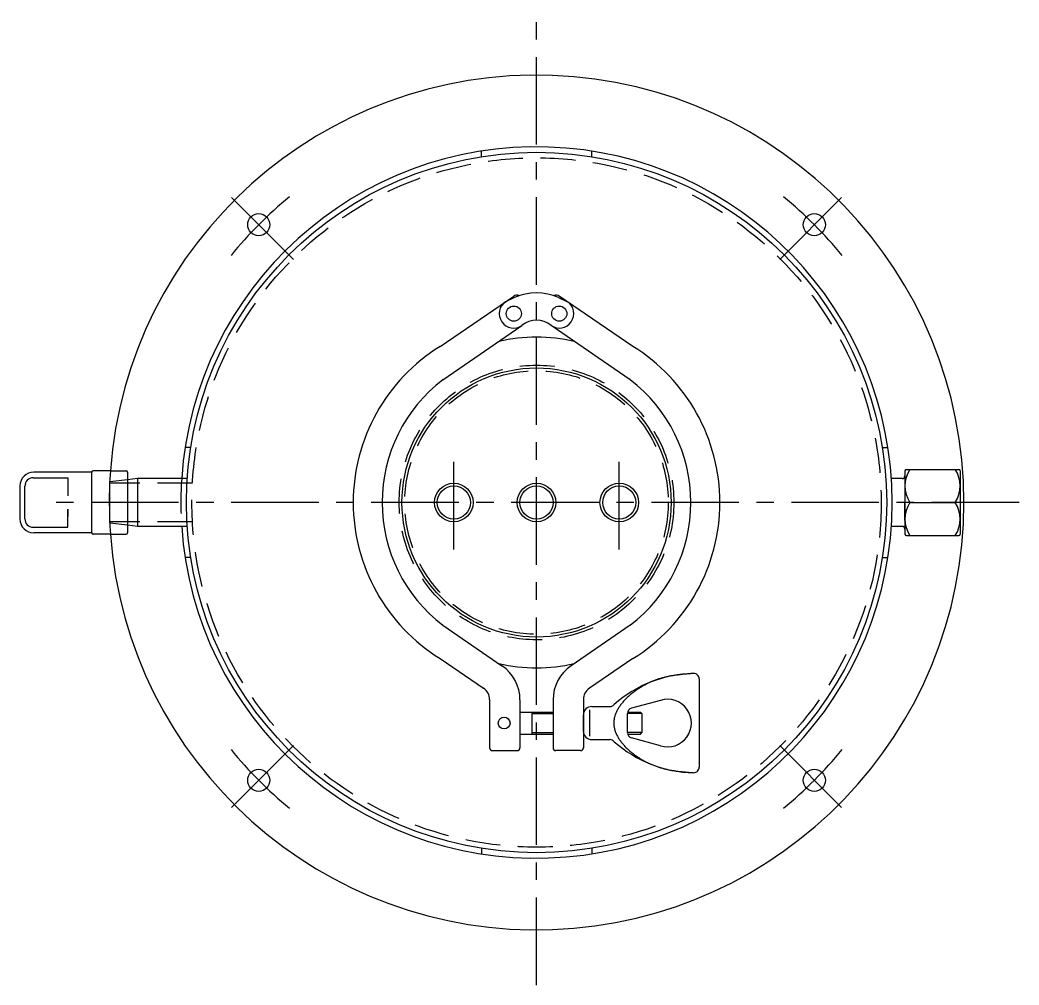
# Model space of a CAD drawing. Extents: x -205 to 175, y -979 to 175.
# Drawn here: x -187.4 to 175, y -175 to 175 of the extents above; entities that cross this region are included whole.
import ezdxf

# ---------------------------------------------------------------- set-up
doc = ezdxf.new("R2010")
doc.units = 0
doc.linetypes.add('CENTER', pattern=[50.8, 31.75, -6.35, 6.35, -6.35])
doc.linetypes.add('DASHED', pattern=[19.05, 12.7, -6.35])
doc.layers.get('0').update_dxf_attribs({"linetype": 'CONTINUOUS'})
doc.layers.add('CENTER', color=1, linetype='CENTER')

msp = doc.modelspace()

# ---------------------------------------------------------------- linework, layer by layer
at = {"color": 3, "linetype": 'DASHED'}
for p, q in [((-20, 125.42), (-20, 127.44)), ((20, 125.42), (20, 127.44)), ((-125.42, 20), (-127.44, 20)), ((125.42, 20), (127.44, 20)), ((-148.36, 8.23), (-154.71, 7.5)), ((-154.71, -7.5), (-154.71, 7.5)), ((-148.36, 7), (-154.71, 7)), ((-124.8, 7), (-148.36, 7)), ((-148.36, -7), (-154.71, -7)), ((-124.8, -7), (-148.36, -7)), ((-148.36, -8.23), (-154.71, -7.5)), ((-125.42, -20), (-127.44, -20)), ((125.42, -20), (127.44, -20)), ((-20, -125.42), (-20, -127.44)), ((20, -125.42), (20, -127.44))]:
    msp.add_line(p, q, dxfattribs=at)
at = {"color": 7, "linetype": 'CONTINUOUS'}
for p, q in [((-34.91, 56.6), (-8.27, 74.84)), ((-8.02, 74.33), (-11.22, 72.83)), ((8.02, 74.33), (11.26, 72.8)), ((34.91, 56.6), (8.27, 74.84)), ((-34, 44.5), (-5.28, 64.16)), ((34, 44.5), (5.28, 64.17)), ((-161.36, 11), (-182.36, 11)), ((-161.36, 11), (-161.36, -11)), ((-154.28, 11.5), (-160.86, 11.5)), ((-154.28, 11.5), (-148.86, 11.5)), ((-148.36, 11), (-148.36, -11)), ((133.63, 11.5), (133.63, 9.65)), ((134.13, 12), (153.13, 12)), ((153.63, 11.5), (153.63, -11.5)), ((-182.58, 8.97), (-170.04, 8.97)), ((-170.04, 8.97), (-170.04, 2.4)), ((-144.71, 8.65), (-148.36, 8.23)), ((-148.36, 8.23), (-148.36, -8.23)), ((-148.36, 8.23), (-148.36, -8.23)), ((-126.71, 8.65), (-144.71, 8.65)), ((-144.71, 8.65), (-144.71, -8.65)), ((132.63, 8.65), (128.71, 8.65)), ((133.63, 9.65), (133.63, -9.65)), ((-187.36, 6), (-187.36, -6)), ((-185.58, -5.97), (-185.58, 5.97)), ((133.63, -6.53), (133.63, 0)), ((133.63, -6.53), (133.63, 0)), ((133.63, -6.53), (133.63, 0)), ((135.39, 0), (151.86, 0)), ((-170.04, -8.97), (-170.04, -2.4)), ((-170.04, -2.53), (-170.04, -5.07)), ((-182.58, -8.97), (-170.04, -8.97)), ((-144.71, -8.65), (-148.36, -8.23)), ((-126.71, -8.65), (-144.71, -8.65)), ((132.63, -8.65), (128.71, -8.65)), ((133.63, -9.65), (133.63, -11.5)), ((-161.36, -11), (-182.36, -11)), ((-154.28, -11.5), (-160.86, -11.5)), ((-154.28, -11.5), (-148.86, -11.5)), ((134.13, -12), (153.13, -12)), ((-34, -44.5), (-12.53, -59.2)), ((34, -44.5), (12.53, -59.2)), ((-34.91, -56.6), (-19.18, -67.37)), ((34.91, -56.6), (19.18, -67.37)), ((59, -64), (59, -96)), ((-17, -71.5), (-17, -89)), ((-6, -71.58), (-6, -89)), ((6, -71.58), (6, -89)), ((17, -71.5), (17, -89)), ((44.93, -71.77), (34.48, -74.6)), ((-6, -76), (6, -76)), ((-1.75, -76), (-1.75, -84)), ((19.24, -75.22), (19.24, -84.78)), ((20, -74), (26.6, -74)), ((33.07, -76), (37.7, -76)), ((37.7, -76), (38.25, -76.55)), ((-1.75, -76.55), (6, -76.55)), ((17, -77), (17, -83)), ((17, -83), (17, -77)), ((33, -83.47), (33, -76.53)), ((38.25, -76.55), (33, -76.55)), ((38.25, -76.55), (38.25, -83.45)), ((-6, -84), (6, -84)), ((-1.75, -83.45), (6, -83.45)), ((20, -86), (26.6, -86)), ((38.25, -83.45), (33, -83.45)), ((33.07, -84), (37.7, -84)), ((44.93, -88.23), (34.48, -85.4)), ((37.7, -84), (38.25, -83.45)), ((-16, -90), (-7, -90)), ((16, -90), (7, -90))]:
    msp.add_line(p, q, dxfattribs=at)
at = {"color": 7}
msp.add_polyline3d([(56.94, -62, 0), (56.62, -62.02, 0), (56.31, -62.05, 0), (56, -62.07, 0), (55.68, -62.1, 0), (55.37, -62.12, 0), (55.06, -62.15, 0), (54.74, -62.18, 0), (54.43, -62.2, 0), (54.12, -62.23, 0), (53.8, -62.26, 0), (53.49, -62.29, 0), (53.17, -62.32, 0), (52.86, -62.35, 0), (52.55, -62.39, 0), (52.23, -62.42, 0), (51.92, -62.46, 0), (51.61, -62.5, 0), (51.29, -62.54, 0), (50.98, -62.58, 0), (50.66, -62.62, 0), (50.35, -62.66, 0), (50.03, -62.71, 0), (49.72, -62.76, 0), (49.4, -62.81, 0), (49.09, -62.87, 0), (48.77, -62.92, 0), (48.46, -62.98, 0), (48.14, -63.04, 0), (47.83, -63.1, 0), (47.51, -63.17, 0), (47.2, -63.24, 0), (46.88, -63.31, 0), (46.56, -63.39, 0), (46.25, -63.47, 0), (45.93, -63.55, 0), (45.61, -63.64, 0), (45.3, -63.72, 0), (44.98, -63.82, 0), (44.66, -63.91, 0), (44.34, -64.01, 0), (44.03, -64.12, 0), (43.71, -64.23, 0), (43.39, -64.34, 0), (43.07, -64.45, 0), (42.75, -64.57, 0), (42.43, -64.7, 0), (42.11, -64.83, 0), (41.79, -64.96, 0), (41.47, -65.1, 0), (41.15, -65.24, 0), (40.83, -65.39, 0), (40.51, -65.54, 0), (40.19, -65.7, 0), (39.87, -65.86, 0), (39.56, -66.03, 0), (39.24, -66.2, 0), (38.92, -66.37, 0), (38.6, -66.55, 0), (38.29, -66.73, 0), (37.98, -66.92, 0), (37.67, -67.11, 0), (37.36, -67.3, 0), (37.05, -67.5, 0), (36.74, -67.7, 0), (36.44, -67.9, 0), (36.14, -68.11, 0), (35.84, -68.32, 0), (35.55, -68.54, 0), (35.25, -68.75, 0), (34.97, -68.98, 0), (34.68, -69.2, 0), (34.4, -69.43, 0), (34.12, -69.66, 0), (33.85, -69.89, 0), (33.58, -70.13, 0), (33.31, -70.37, 0), (33.05, -70.61, 0), (32.79, -70.85, 0), (32.54, -71.1, 0), (32.29, -71.35, 0), (32.05, -71.6, 0), (31.81, -71.85, 0), (31.58, -72.11, 0), (31.36, -72.37, 0), (31.13, -72.63, 0), (30.92, -72.89, 0), (30.71, -73.15, 0), (30.51, -73.42, 0), (30.32, -73.69, 0), (30.13, -73.96, 0), (29.94, -74.23, 0), (29.77, -74.5, 0), (29.6, -74.77, 0), (29.44, -75.05, 0), (29.29, -75.33, 0), (29.14, -75.6, 0), (29.01, -75.88, 0), (28.88, -76.16, 0), (28.76, -76.44, 0), (28.64, -76.73, 0), (28.54, -77.01, 0), (28.44, -77.29, 0), (28.36, -77.58, 0), (28.28, -77.86, 0), (28.21, -78.15, 0), (28.15, -78.44, 0), (28.1, -78.72, 0), (28.06, -79.01, 0), (28.03, -79.3, 0), (28.01, -79.59, 0), (28, -79.87, 0), (28, -80.16, 0), (28.01, -80.45, 0), (28.03, -80.74, 0), (28.07, -81.02, 0), (28.11, -81.31, 0), (28.16, -81.6, 0), (28.22, -81.88, 0), (28.29, -82.17, 0), (28.37, -82.45, 0), (28.45, -82.74, 0), (28.55, -83.02, 0), (28.66, -83.31, 0), (28.77, -83.59, 0), (28.89, -83.87, 0), (29.02, -84.15, 0), (29.16, -84.43, 0), (29.31, -84.71, 0), (29.46, -84.99, 0), (29.62, -85.26, 0), (29.79, -85.54, 0), (29.97, -85.81, 0), (30.15, -86.08, 0), (30.34, -86.35, 0), (30.54, -86.62, 0), (30.74, -86.88, 0), (30.95, -87.15, 0), (31.16, -87.41, 0), (31.39, -87.67, 0), (31.61, -87.93, 0), (31.84, -88.18, 0), (32.08, -88.44, 0), (32.32, -88.69, 0), (32.57, -88.94, 0), (32.82, -89.18, 0), (33.08, -89.43, 0), (33.34, -89.67, 0), (33.61, -89.91, 0), (33.88, -90.14, 0), (34.16, -90.38, 0), (34.43, -90.61, 0), (34.72, -90.83, 0), (35, -91.06, 0), (35.29, -91.28, 0), (35.58, -91.5, 0), (35.88, -91.71, 0), (36.18, -91.92, 0), (36.48, -92.13, 0), (36.78, -92.33, 0), (37.08, -92.53, 0), (37.39, -92.73, 0), (37.7, -92.92, 0), (38.01, -93.11, 0), (38.33, -93.3, 0), (38.64, -93.48, 0), (38.96, -93.66, 0), (39.27, -93.83, 0), (39.59, -94, 0), (39.91, -94.16, 0), (40.23, -94.32, 0), (40.55, -94.48, 0), (40.87, -94.63, 0), (41.18, -94.78, 0), (41.5, -94.92, 0), (41.82, -95.06, 0), (42.14, -95.19, 0), (42.46, -95.32, 0), (42.78, -95.44, 0), (43.1, -95.56, 0), (43.42, -95.68, 0), (43.73, -95.79, 0), (44.05, -95.9, 0), (44.37, -96, 0), (44.69, -96.1, 0), (45, -96.19, 0), (45.32, -96.29, 0), (45.64, -96.37, 0), (45.95, -96.46, 0), (46.27, -96.54, 0), (46.59, -96.62, 0), (46.9, -96.69, 0), (47.22, -96.77, 0), (47.53, -96.84, 0), (47.85, -96.9, 0), (48.16, -96.97, 0), (48.48, -97.03, 0), (48.8, -97.08, 0), (49.11, -97.14, 0), (49.43, -97.19, 0), (49.74, -97.24, 0), (50.05, -97.29, 0), (50.37, -97.34, 0), (50.68, -97.38, 0), (51, -97.43, 0), (51.31, -97.47, 0), (51.63, -97.51, 0), (51.94, -97.54, 0), (52.25, -97.58, 0), (52.57, -97.61, 0), (52.88, -97.65, 0), (53.2, -97.68, 0), (53.51, -97.71, 0), (53.82, -97.74, 0), (54.14, -97.77, 0), (54.45, -97.8, 0), (54.76, -97.82, 0), (55.08, -97.85, 0), (55.39, -97.88, 0), (55.71, -97.9, 0), (56.02, -97.93, 0), (56.33, -97.95, 0), (56.65, -97.98, 0), (56.96, -98, 0)], dxfattribs=at)
at = {"color": 7, "linetype": 'CONTINUOUS'}
for centre, radius in [((0, 0), 127), ((-100.76, 100.76), 4), ((100.76, 100.76), 4), ((-8.25, 68.5), 2.75), ((8.25, 68.5), 2.75), ((0, 0), 48.8), ((-30, 0), 7), ((-30, 0), 6), ((0, 0), 7), ((0, 0), 6), ((30, 0), 7), ((30, 0), 6), ((-11.75, -80), 2.14), ((-100.76, -100.76), 4), ((100.76, -100.76), 4)]:
    msp.add_circle(centre, radius, dxfattribs=at)
at = {"color": 3, "linetype": 'DASHED'}
for radius in [125, 49.8, 47.8]:
    msp.add_circle((0, 0), radius, dxfattribs=at)
at = {"color": 7, "linetype": 'CONTINUOUS'}
for centre, radius, start, end in [((0, 0), 155, 184.2549, 175.7451), ((0, 0), 129, 183.8448, 176.1552), ((-8.25, 68.5), 5.25, 124.4, 304.4), ((-7.14, 73.19), 2, 67.3335, 124.4), ((0, 56.01), 20, 66.3517, 113.6483), ((8.25, 68.5), 5.25, 235.6, 55.6), ((7.14, 73.19), 2, 55.6, 112.6665), ((0.01, 57.85), 8.24, 50.1378, 129.9241), ((0, 0), 60, 76.8398, 103.1602), ((0, 0), 66.5, 121.6667, 238.3333), ((0, 0), 66.5, 301.6667, 58.3333), ((0, 0), 56, 121.1349, 121.4214), ((0, 0), 56, 127.3786, 232.6214), ((0, 0), 56, 307.3786, 52.6214), ((-182.36, 6), 5, 90, 180), ((-160.86, 11), 0.5, 90, 180), ((-148.86, 11), 0.5, 0, 90), ((144.69, 6), 11.07, 147.1883, 212.8117), ((134.13, 11.5), 0.5, 90, 180), ((142.56, 6), 11.07, 327.1883, 32.8117), ((153.13, 11.5), 0.5, 0, 90), ((-182.58, 5.97), 3, 90, 180), ((132.63, 9.65), 1, 270, 0), ((144.69, -6), 11.07, 147.1883, 212.8117), ((142.56, -6), 11.07, 327.1883, 32.8117), ((-182.36, -6), 5, 180, 270), ((-182.58, -5.97), 3, 180, 270), ((132.63, -9.65), 1, 0, 90), ((-160.86, -11), 0.5, 180, 270), ((-148.86, -11), 0.5, 270, 0), ((134.13, -11.5), 0.5, 180, 270), ((134.13, -11.5), 0.5, 180, 270), ((153.13, -11.5), 0.5, 270, 0), ((0, 0), 56, 238.5786, 238.6774), ((0, 0), 60, 256.8398, 283.1602), ((-21, -71.58), 15, 0, 55.6), ((21, -71.58), 15, 124.4, 180), ((57.87, -106.82), 44.83, 91.1648, 131.5058), ((57, -64), 2, 0, 91.1648), ((-22, -71.5), 5, 0, 55.6), ((22, -71.5), 5, 124.4, 180), ((47.53, -80), 8.63, 252.4367, 107.5633), ((20, -77), 3, 90, 180), ((26.6, -72), 2, 270, 321.3816), ((35, -76.53), 2, 105.1374, 180), ((20, -83), 3, 180, 270), ((26.6, -88), 2, 38.6184, 90), ((57.87, -53.18), 44.83, 228.4942, 268.8352), ((35, -83.47), 2, 180, 254.8626), ((-16, -89), 1, 180, 270), ((-7, -89), 1, 270, 0), ((7, -89), 1, 180, 270), ((16, -89), 1, 270, 0), ((57, -96), 2, 268.8352, 360)]:
    msp.add_arc(centre, radius, start, end, dxfattribs=at)
at = {"color": 3, "linetype": 'DASHED'}
for radius, start, end in [(155, 175.7451, 184.2549), (129, 176.1552, 183.8448)]:
    msp.add_arc((0, 0), radius, start, end, dxfattribs=at)
at = {"layer": 'CENTER', "color": 1, "linetype": 'CENTER'}
for p, q in [((0, -175), (0, 175)), ((-88.19, 88.19), (-113.34, 113.34)), ((88.19, 88.19), (113.34, 113.34)), ((-30, -17), (-30, 17)), ((30, -17), (30, 17)), ((175, 0), (-175, 0)), ((-88.19, -88.19), (-113.34, -113.34)), ((88.19, -88.19), (113.34, -113.34))]:
    msp.add_line(p, q, dxfattribs=at)
for start, end in [(128.9577, 141.0423), (38.9577, 51.0423), (218.9577, 231.0423), (308.9577, 321.0423)]:
    msp.add_arc((0, 0), 142.5, start, end, dxfattribs=at)

doc.saveas('drawing.dxf')
